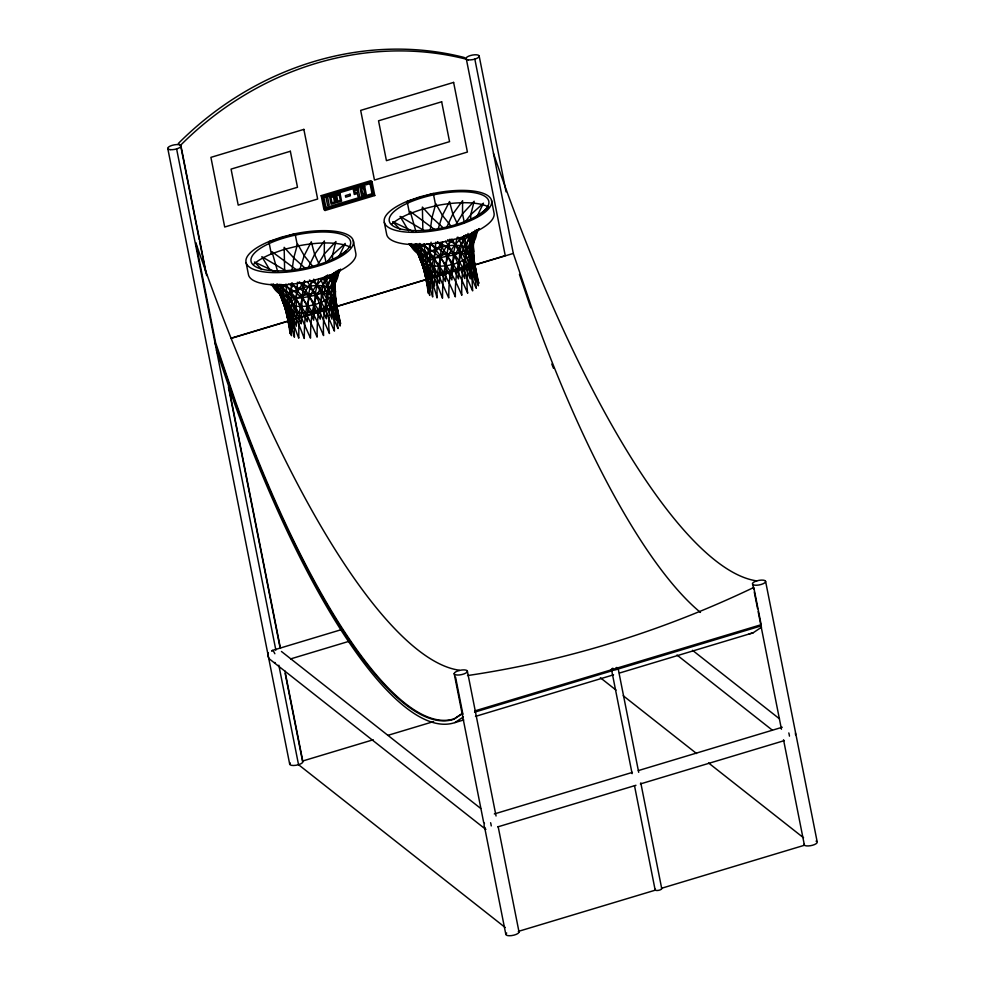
<?xml version="1.0" encoding="UTF-8"?>
<svg xmlns="http://www.w3.org/2000/svg" width="985" height="985" viewBox="0 0 985 985"><rect width="100%" height="100%" fill="white"/><g stroke="black" fill="none" stroke-linecap="round" stroke-linejoin="round"><path stroke-width="1.48" d="M474.918 230.342L471.236 262.7L472.652 290.858C464.391 273.596 458.357 248.097 437.032 242.445M431.098 242.224L429.682 249.18L427.318 253.17L427.059 257.38L429.706 295.426C425.446 277.684 423.156 258.353 411.484 243.603M332.474 258.92L332.548 254.906L335.934 241.522L324.274 254.093L317.318 265.371M470.707 218.658L470.768 214.644L474.167 201.26L462.507 213.831L455.538 225.109M336.513 271.047L331.883 274.889C333.866 294.503 326.417 313.661 329.483 333.509C320.938 314.437 311.494 289.319 288.494 284.123M473.588 231.746L470.104 234.639C472.098 254.241 464.637 273.399 467.703 293.247C459.158 274.175 449.726 249.057 426.727 243.861M333.841 272.648L331.28 294.466L331.994 319.115L321.43 293.185L313.723 279.174M472.061 232.386L469.513 254.204L470.227 278.853L459.663 252.936L451.955 238.912M291.375 283.224L290.957 292.299L292.693 328.744L285.527 305.682L280.984 284.308M429.534 244.477L430.925 288.482L423.747 265.421L419.216 244.046M297.408 283.926L296.226 298.196L296.35 326.183L287.632 303.134L285.982 284.357L281.956 287.189L279.654 290.009L279.223 292.631L285.108 308.046L290.6 331.292L287.632 303.134L283.545 297.655L276.662 284.308M435.826 242.162L434.447 257.935L434.57 285.921L425.852 262.872L424.203 244.095L420.189 246.927L417.886 249.759L417.455 252.369L423.341 267.785L428.82 291.031L425.852 262.872L421.765 257.393L414.882 244.046M292.052 269.988L293.752 257.898L297.581 243.984L304.193 255.632L312.725 266.319M430.285 229.727L431.984 217.636L435.801 203.723L442.425 215.37L450.945 226.057M304.574 280.602L302.136 296.14L301.299 323.806C295.069 309.77 289.676 293.542 277.241 283.975M442.536 241.817L440.357 255.878L439.519 283.545C433.289 269.508 427.909 253.28 415.461 243.714M338.348 270.013C331.231 289.356 333.841 310.952 334.432 331.12C326.084 313.464 319.645 287.091 297.322 282.313M338.594 270.333C338.963 286.918 323.24 294.318 309.167 296.436C295.537 299.711 278.595 299.317 271.922 284.554M476.826 230.071C477.196 246.656 461.46 254.056 447.399 256.174C433.769 259.449 416.827 259.055 410.154 244.292M311.445 280.824L308.6 294.552L307.197 321.75L296.226 298.196L290.957 292.299L285.982 284.357M449.997 239.133L446.821 254.29L445.429 281.488L434.447 257.935L429.189 252.037L424.203 244.095M325.469 276.465L339.283 321.615L335.528 298.036L335.072 281.464L333.595 279.235L325.469 276.465L321.43 293.185L320.248 319.152L308.6 294.552L299.465 281.87M463.701 236.203L477.516 281.365L473.748 257.787L473.305 241.214L471.827 238.973L463.701 236.203L459.663 252.936L458.481 278.89L446.821 254.29L437.697 241.608M318.684 278.878L315.175 293.555L313.661 320.162L302.136 296.14L296.657 289.922L292.188 282.892M457.249 237.25L453.408 253.293L451.893 279.9L440.357 255.878L431.159 243.8M299.969 269.04L304.193 255.632L311.285 241.805L314.609 254.339L318.524 262.847M438.19 228.779L442.425 215.37L449.517 201.543L452.829 214.077L456.757 222.585M479.239 228.594C466.988 245.314 476.617 267.354 478.402 285.761C472.862 269.952 469.759 253.083 461.694 238.308L466.053 234.639M292.853 285.194L289.085 293.431L288.827 297.63L291.486 335.688C287.214 317.946 284.936 298.615 273.264 283.865M476.999 231.721L470.571 246.644L472.541 254.13L476.309 288.297C468.207 272.488 466.188 247.666 447.658 239.761M308.428 267.44L314.609 254.339L324.373 240.968L324.274 254.093L326.183 263.106M446.156 228.483L452.829 214.077L462.593 200.706L462.507 213.831L464.403 222.844M478.87 228.619C463.775 246.989 461.189 272.119 461.805 295.303C452.928 274.187 440.701 249.008 415.965 243.714M476.568 229.751L471.827 238.973C474.327 253.921 473.317 268.856 478.821 283.385L467.986 233.408M338.852 256.74L345.193 243.443L332.548 254.906L327.094 261.936M336.673 273.534L333.595 279.235L335.528 298.036L340.182 326.01C334.641 310.201 331.526 293.333 323.462 278.57L327.82 274.901M332.462 273.805C325.481 287.534 326.971 303.836 326.503 318.795L315.175 293.555L307.271 281.464M470.682 233.543C463.701 247.272 465.191 263.574 464.723 278.533L453.408 253.293L445.503 241.202M340.268 269.385L332.339 286.906L334.309 294.392L338.077 328.559C329.975 312.75 327.956 287.928 309.438 280.023M441.489 243.64C427.613 257.799 433.4 279.272 432.649 296.965L424.646 269.816L421.038 252.431L413.134 244.354C435.407 253.244 446.71 276.022 455.341 296.879C455.082 272.87 458.345 247.924 476.605 230.613M304.919 281.427C290.046 296.226 294.269 318.241 294.416 337.227L286.413 310.078L282.818 292.693L274.913 284.616C297.187 293.505 308.477 316.284 317.108 337.141C316.85 313.131 320.113 288.174 338.384 270.875C326.023 290.193 322.514 312.762 323.572 335.553C314.757 314.892 303.109 290.206 279.1 284.345M340.748 269.237L336.328 275.394C333.115 291.449 336.082 307.936 340.588 323.646L329.95 274.95M478.981 228.976L474.561 235.132L472.874 243.824L473.76 251.532C462.519 265.593 437.131 270.296 421.149 262.305L417.455 252.369L409.157 244.169M340.268 269.902C330.862 284.739 335.429 303.589 336.353 320.076L326.921 293.505L320.482 278.866M465.314 221.674L470.768 214.644L483.426 203.181L477.072 216.478L488.597 207.244M331.883 274.889C313.045 290.637 310.595 315.114 310.521 338.15C303.072 322.243 297.138 303.885 282.818 292.693L283.803 289.184L283.175 285.441M470.104 234.639C451.278 250.375 448.828 274.852 448.754 297.889C441.305 281.981 435.358 263.623 421.038 252.431L422.023 248.922L421.408 245.179L419.708 243.443M323.462 278.57C305.178 292.927 304.439 317.182 304.279 338.508C296.768 318.66 288.556 297.445 270.924 284.431C286.943 297.532 291.363 319.854 298.775 338.2C299.108 317.786 296.965 293.234 315.803 279.617M461.694 238.308C443.41 252.677 442.671 276.92 442.499 298.246C434.976 278.373 426.764 257.073 409.034 244.108M454.023 239.355C435.185 252.973 437.328 277.524 437.008 297.938C432.932 280.011 422.75 264.202 415.818 247.777L409.403 244.021M339.997 255.817L345.76 251.2M461.854 713.768L454.417 718.718A456.744 119.247 73.2 0 1 235.686 401.978L215.617 342.706L195.83 242.766A565.587 147.664 73.2 0 0 459.072 670.182L459.133 670.514M462.556 713.448L453.9 719.222A456.744 119.247 73.2 0 1 235.169 402.483L215.087 343.223M216.466 350.143L234.504 403.407A460.254 120.17 73.2 0 0 454.922 722.584L463.369 716.957M619.454 673.05L753.131 632.801L761.577 627.162M253.391 264.522A54.729 18.456 -11.2 0 1 271.331 253.958L283.791 249.513L297.519 246.065A54.729 18.456 -11.2 0 1 350.525 247.297M391.611 224.26A54.729 18.456 -11.2 0 1 409.551 213.696L422.023 209.251L435.739 205.803A54.729 18.456 -11.2 0 1 488.757 207.035M321.184 195.646L370.889 180.674L372.01 181.572L374.78 195.535L325.075 210.495L323.954 209.608L321.184 195.646L322.304 196.532L325.075 210.495M322.304 196.532L372.01 181.572M370.939 183.321L323.917 197.468L326.158 208.746L373.167 194.599L370.939 183.321L369.806 182.434L372.047 193.713L373.167 194.599M372.047 193.713L325.025 207.86L326.158 208.746M295.069 233.74L268.88 241.62A54.729 18.456 -11.2 0 0 268.757 272.389A54.729 18.456 -11.2 0 0 351.645 247.432A54.729 18.456 -11.2 0 0 295.069 233.74L281.353 237.188L268.88 241.62L271.331 253.958M231.253 338.126L505.256 255.632L466.373 59.211L464.12 57.438A305.461 276.305 -51.8 0 0 178.322 143.49L180.575 145.263L199.266 239.626M231.253 338.36L513.308 253.428L474.832 59.112M272.365 650.432L341.413 629.637M290.587 658.916L349.355 641.223M290.304 763.006A6.723 2.265 -11.2 0 0 295.993 765.283A6.723 2.265 -11.2 0 0 302.506 761.06L373.216 739.772M387.955 735.327L433.622 721.586M474.696 710.961L761.159 624.699L753.784 587.454A1007.938 911.728 -51.8 0 1 467.53 675.562M474.548 712.18L612.633 670.6M618.297 668.975L761.011 625.931M454.922 722.584L463.726 719.937M475.484 716.39L613.569 674.811M494.322 813.955L632.407 772.375M638.292 770.602L782.25 727.25M497.856 826.858L635.953 785.279M640.361 783.949L784.319 740.609M518.307 931.404L655.321 890.157M274.298 271.38L254.462 262.01L261.801 269.533M412.53 231.13L392.695 221.748L400.021 229.271M408.603 230.749L400.082 216.429L425.151 231.192M269.077 268.646L261.85 256.691L286.918 271.454M271.171 284.283L277.598 288.039C283.372 302.493 289.553 317.453 290.181 333.656L285.527 305.682L282.326 300.253L279.654 290.009L272.254 284.382M435.198 229.985L410.216 211.43L416.002 231.709M296.965 270.247L271.983 251.692L277.782 271.971M373.647 194.648L374.78 195.535M410.486 244.12L417.886 249.759C421.321 264.485 428.081 277.881 428.413 293.395L423.747 265.421L420.546 259.991C431.787 245.93 457.175 241.226 473.157 249.217L472.443 255.755L474.585 279.814L465.154 253.244L458.148 237.237M692.504 650.297L779.48 718.816M676.978 655.025L772.388 730.205M600.37 677.754L615.994 690.066M623.21 695.742L696.555 753.525M708.584 762.993L803.575 837.816M281.451 651.479L480.705 808.451M485.704 829.345L269.545 659.063A6.723 6.082 -51.8 0 1 268.314 652.858M505.206 927.501L298.541 764.705L278.841 665.207M443.521 228.114L431.984 217.636L422.393 207.096L422.848 229.887M305.288 268.376L293.752 257.898L284.173 247.358L284.616 270.149M513.308 253.428L533.377 312.688A456.744 119.247 73.2 0 0 700.458 612.424M519.44 274.409L530.755 307.812M765.591 581.322L817.218 842.04A6.723 2.265 -11.2 0 1 810.335 845.733A6.723 2.265 -11.2 0 1 804.129 844.12M752.799 584.536L753.697 589.055M754.288 592.071L757.576 608.656M758.167 611.66L781.45 729.208M783.531 739.76L804.425 845.253L661.526 888.285A3.361 1.133 -11.2 0 1 658.275 890.391A3.361 1.133 -11.2 0 1 655.431 889.246M618.075 668.175L638.699 772.326M640.792 782.89L661.711 888.544M611.5 669.517L632.111 773.668M634.512 785.747L655.124 889.886M479.166 55.997L506.056 191.829M491.527 200.386L493.965 212.723A54.729 18.456 -11.2 0 1 444.974 241.584A54.729 18.456 -11.2 0 1 386.736 234.676L384.298 222.339M435.739 205.803L433.301 193.479L419.585 196.926L407.113 201.359A54.729 18.456 -11.2 0 0 406.99 232.128A54.729 18.456 -11.2 0 0 489.877 207.17A54.729 18.456 -11.2 0 0 433.301 193.479L407.113 201.359L409.551 213.696M467.407 671.327A6.723 2.265 -11.2 0 1 457.446 675.033A6.723 2.265 -11.2 0 1 457.545 671.019A6.723 2.265 -11.2 0 1 467.407 671.327L496.046 815.999M498.139 826.55L519.033 932.044M455.575 677.249L462.95 714.494M454.183 673.592L483.733 822.795M484.62 827.314L505.81 934.309M353.295 240.648L355.745 252.985A54.729 18.456 -11.2 0 1 306.741 281.845A54.729 18.456 -11.2 0 1 248.516 274.938L246.078 262.601M295.34 235.107L297.519 246.065M180.945 145.792L206.653 275.591M228.766 387.277L280.466 648.389M284.948 671.031L302.875 761.577M199.561 241.128L205.803 272.648M228.434 386.933L280.109 647.921M285.182 673.568L302.506 761.06M176.611 148.907L275.862 650.137M167.782 148.489L289.713 764.274M816.048 841.116A6.723 2.265 -11.2 0 1 816.848 841.51M518.812 931.478A6.723 2.265 -11.2 0 1 511.498 935.615A6.723 2.265 -11.2 0 1 506.721 933.004M756.763 580.891A6.723 2.265 -11.2 0 0 754.756 585.176A6.723 2.265 -11.2 0 0 765.517 581.938A6.723 2.265 -11.2 0 0 756.763 580.891A565.587 147.664 73.2 0 1 493.51 153.475M180.575 145.263A305.461 276.305 -51.8 0 1 466.373 59.211M553.471 368.242A460.254 120.17 73.2 0 1 551.797 364.031M753.131 632.801A460.254 120.17 73.2 0 1 749.129 633.884M485.667 829.308A6.723 6.082 -51.8 0 1 484.435 823.103M275.357 663.09A6.723 1.761 73.2 0 1 274.741 662.425M271.675 651.245A6.723 1.761 73.2 0 1 274.852 653.745M795.412 733.086A6.723 6.082 -51.8 0 1 795.523 734.748M490.604 822.721A6.723 1.761 73.2 0 1 491.244 825.935M788.813 732.926A6.723 1.761 73.2 0 1 789.453 736.14M616.191 667.559A3.361 1.133 -11.2 0 1 617.89 668.704A3.361 1.133 -11.2 0 1 613.926 670.108A3.361 1.133 -11.2 0 1 611.537 669.209M612.264 668.544A3.361 1.133 -11.2 0 1 612.892 668.236M285.527 305.682L285.108 308.046L286.413 310.078C302.026 316.136 323.006 312.011 335.109 300.413L335.528 298.036L334.223 296.017C318.598 289.947 297.63 294.084 285.527 305.682M423.747 265.421L423.341 267.785L424.646 269.816C440.258 275.886 461.239 271.749 473.342 260.151L473.748 257.787L472.443 255.755C456.831 249.685 435.85 253.822 423.747 265.421M283.545 297.655L282.326 300.253L282.917 302.567C298.911 310.558 324.299 305.855 335.528 291.794L334.937 289.479C319.165 281.156 297.101 287.029 283.545 297.655M453.617 82.408L360.67 110.394L374.46 180.046L467.407 152.059L453.617 82.408M303.86 129.38L210.913 157.366L224.703 227.018L317.65 199.032L303.86 129.38M441.662 101.787L378.535 120.798L386.428 160.653L449.554 141.643L441.662 101.787M290.353 151.259L231.069 169.112L238.21 205.126L297.495 187.273L290.353 151.259M327.623 197.234L326.072 197.702L327.611 205.459L329.162 204.991L327.623 197.234M334.297 195.289L329.63 196.692L331.132 204.227L335.787 202.824L334.297 195.289M340.084 193.614L335.429 195.018L336.919 202.541L341.573 201.137L340.084 193.614M358.023 188.418L353.369 189.822L354.292 194.476L357.395 193.54L358.011 196.643L359.562 196.175L358.023 188.418M364.721 186.584L360.067 187.987L361.557 195.51L366.211 194.107L364.721 186.584M333.435 196.668L330.911 197.431L331.982 202.836L334.506 202.073L333.435 196.668M339.234 194.981L336.698 195.756L337.769 201.174L340.317 200.398L339.234 194.981M357.087 189.957L354.785 190.647L355.24 192.949L357.543 192.26L357.087 189.957M363.625 188.369L361.717 188.935L362.665 193.725L364.573 193.158L363.625 188.369M350.069 194.23L345.403 195.633L345.71 197.185L350.377 195.781L350.069 194.23M170.109 149.646A6.723 2.265 -11.2 0 0 180.871 146.408A6.723 2.265 -11.2 0 0 172.116 145.361A6.723 2.265 -11.2 0 0 170.109 149.646M468.331 59.851A6.723 2.265 -11.2 0 0 479.092 56.613A6.723 2.265 -11.2 0 0 470.325 55.566A6.723 2.265 -11.2 0 0 468.331 59.851M413.306 230.576A50.727 17.102 -11.2 0 0 488.917 202.787A50.727 17.102 -11.2 0 0 414.931 200.164A50.727 17.102 -11.2 0 0 413.306 230.576M275.074 270.838A50.727 17.102 -11.2 0 0 350.685 243.049A50.727 17.102 -11.2 0 0 276.699 240.426A50.727 17.102 -11.2 0 0 275.074 270.838"/></g></svg>
